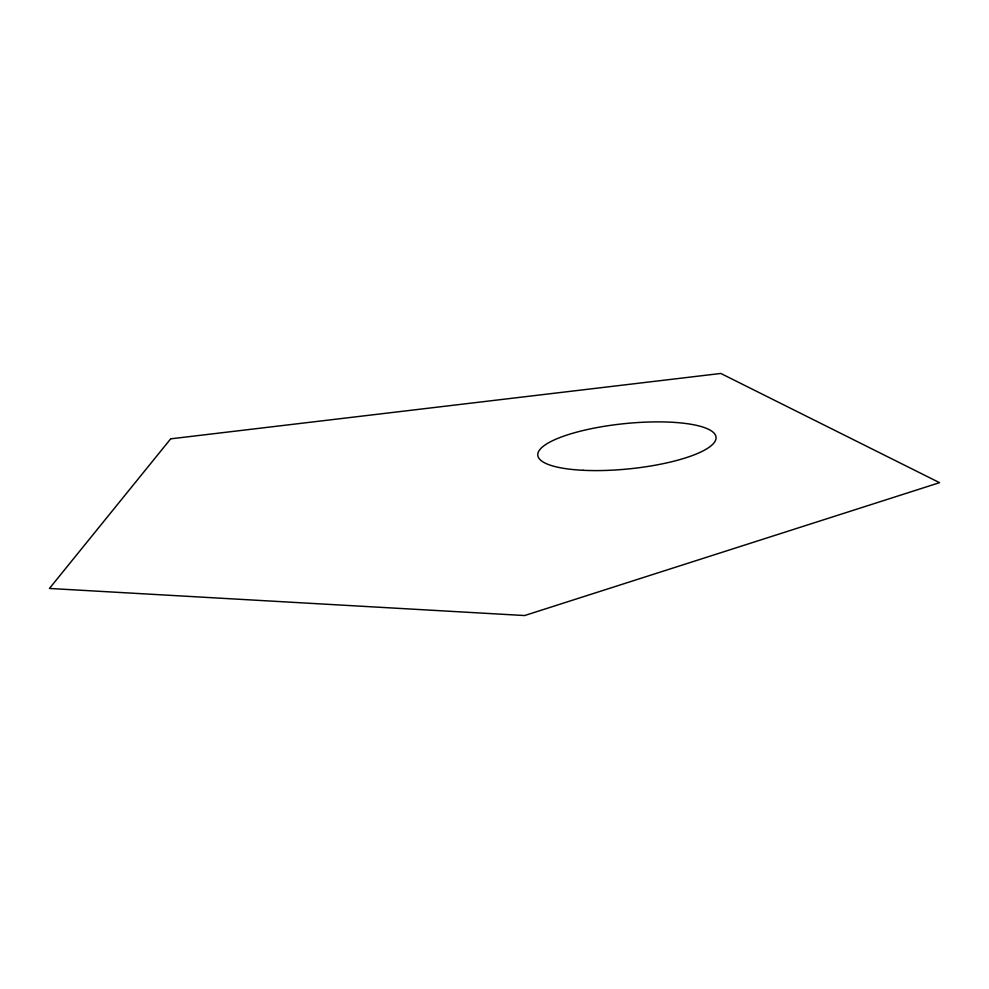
<?xml version="1.0" encoding="UTF-8"?>
<svg xmlns="http://www.w3.org/2000/svg" width="989" height="989" viewBox="0 0 989 989"><rect width="100%" height="100%" fill="white"/><g stroke="black" fill="none" stroke-linecap="round" stroke-linejoin="round"><path stroke-width="1.48" d="M170.689 438.832L49.45 588.455L524.627 615.541L939.55 482.669L720.808 373.459L170.689 438.832M583.213 470.294A89.554 22.722 -5.8 0 0 716.061 437.521A89.554 22.722 -5.8 0 0 581.544 430.895A89.554 22.722 -5.8 0 0 583.213 470.294"/></g></svg>
